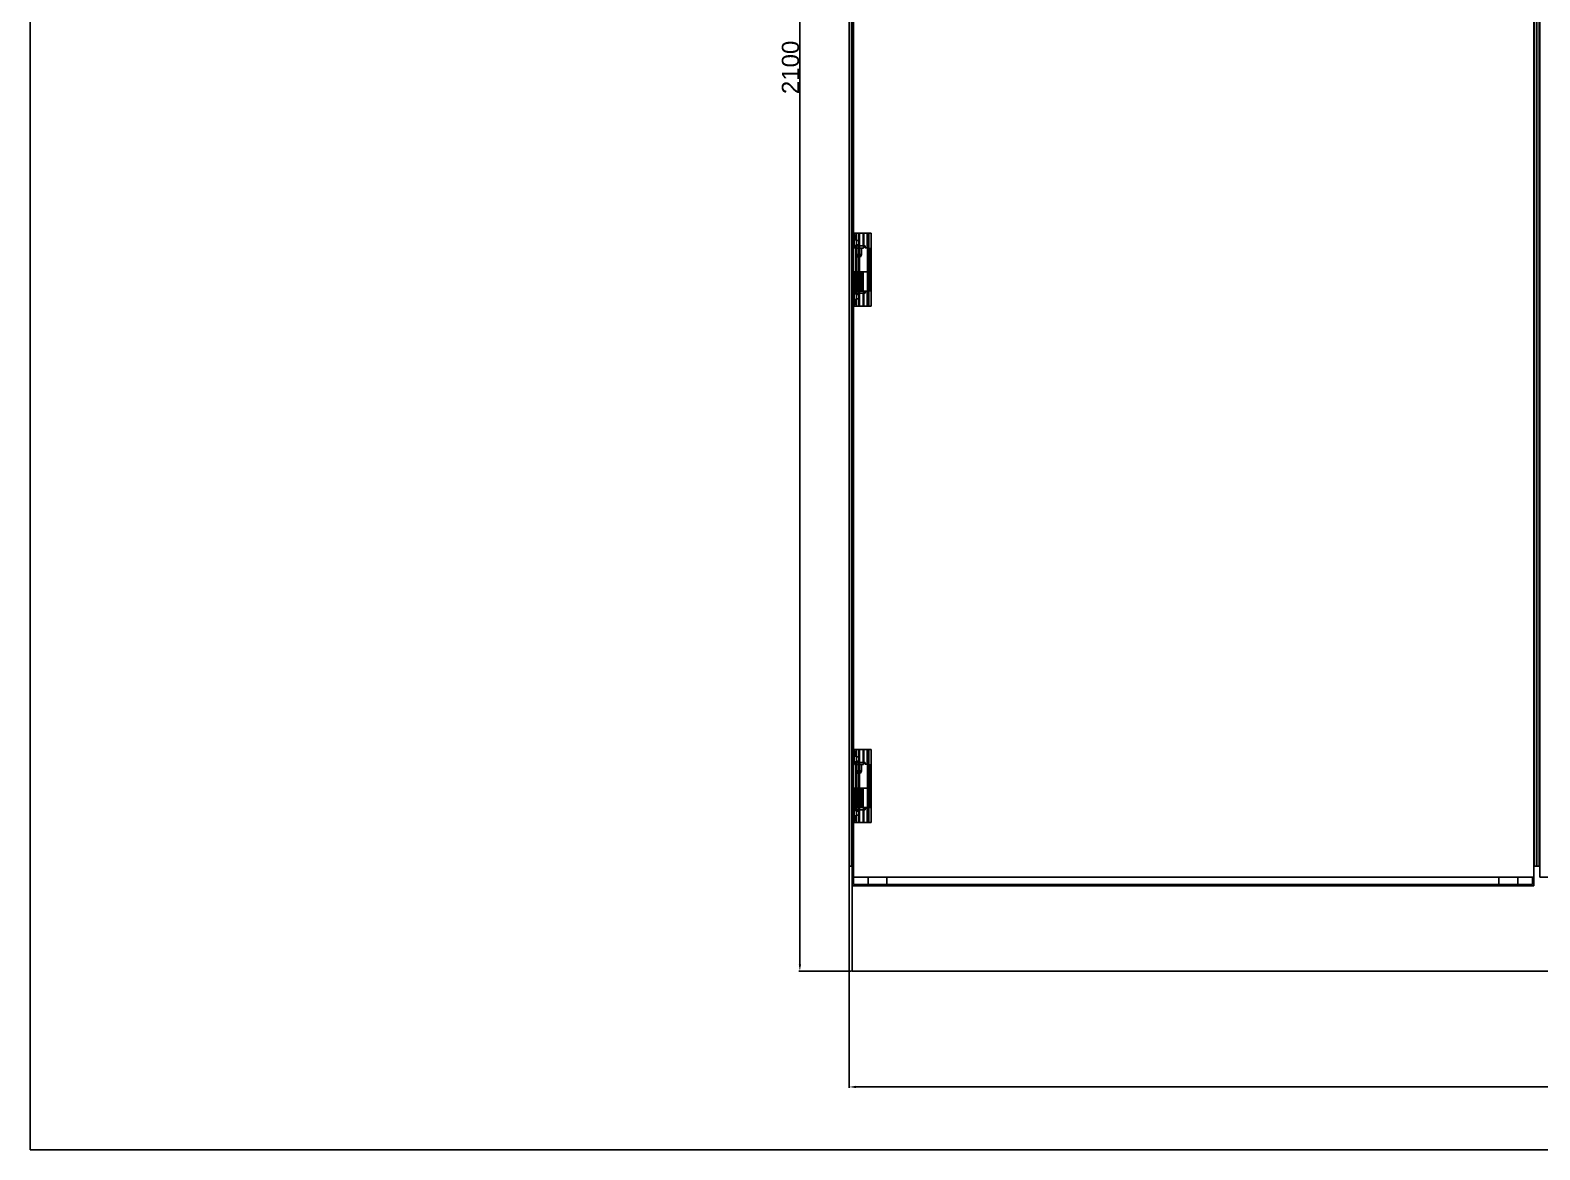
# Model space of a CAD drawing. Header units: millimetres. Extents: x 46611 to 59290, y 36233 to 38835.
# Drawn here: x 55390 to 57144, y 36233 to 37534 of the extents above; entities that cross this region are included whole.
import ezdxf

# ---------------------------------------------------------------- set-up
doc = ezdxf.new("R2010")
doc.units = ezdxf.units.MM
doc.layers.add('! NO PLOT !', color=7, linetype='Continuous', true_color=0xff75dd, plot=False)
doc.layers.add('000-PI-ORMAR', color=2, linetype='Continuous')
doc.styles.get("Standard").update_dxf_attribs({"font": 'arial.ttf'})
doc.dimstyles.new('ISO-25-lb', dxfattribs={"dimtxt": 8, "dimasz": 8, "dimexe": 1.25, "dimexo": 0.625, "dimtad": 1, "dimtxsty": 'Standard', "dimcen": 5, "dimadec": 0, "dimazin": 0, "dimtfac": 1, "dimtmove": 0, "dimatfit": 3, "dimfxl": 1, "dimarcsym": 0})

# ---------------------------------------------------------------- blocks, each defined once
blk = doc.blocks.new('*D198')
at = {"color": 0, "linetype": 'Continuous', "lineweight": -2, "ltscale": 0.25, "transparency": 16777216}
for p, q in [((56341.5, 36562.4), (56341.5, 36305.2)), ((58338.5, 36562.4), (58338.5, 36305.2)), ((56349.5, 36306.4), (58330.5, 36306.4))]:
    blk.add_line(p, q, dxfattribs=at)
at = {"color": 0, "ltscale": 0.25, "transparency": 16777216}
for points in [[(56349.5, 36307.8), (56349.5, 36305.1), (56341.5, 36306.4)], [(58330.5, 36307.8), (58330.5, 36305.1), (58338.5, 36306.4)]]:
    blk.add_solid(points, dxfattribs=at)
at = {"layer": 'Defpoints', "color": 0, "ltscale": 0.25, "transparency": 16777216}
for p in [(56341.5, 36563), (58338.5, 36563), (58338.5, 36306.4)]:
    blk.add_point(p, dxfattribs=at)
at = {"color": 0, "ltscale": 0.25, "transparency": 16777216, "insert": (57340, 36317.3), "char_height": 20, "attachment_point": 5}
blk.add_mtext('2000', dxfattribs=at)
blk = doc.blocks.new('*D199')
at = {"color": 0, "linetype": 'Continuous', "lineweight": -2, "ltscale": 0.25, "transparency": 16777216}
for p, q in [((56356.7, 38541), (56283.1, 38541)), ((56284.3, 38533), (56284.3, 36449)), ((56344.4, 36441), (56283.1, 36441))]:
    blk.add_line(p, q, dxfattribs=at)
at = {"color": 0, "ltscale": 0.25, "transparency": 16777216}
for points in [[(56283, 38533), (56285.7, 38533), (56284.3, 38541)], [(56283, 36449), (56285.7, 36449), (56284.3, 36441)]]:
    blk.add_solid(points, dxfattribs=at)
at = {"layer": 'Defpoints', "color": 0, "ltscale": 0.25, "transparency": 16777216}
for p in [(56357.3, 38541), (56284.3, 36441), (56345, 36441)]:
    blk.add_point(p, dxfattribs=at)
at = {"color": 0, "ltscale": 0.25, "transparency": 16777216, "insert": (56273.5, 37491), "char_height": 20, "attachment_point": 5, "rotation": 90}
blk.add_mtext('2100', dxfattribs=at)

msp = doc.modelspace()

# ---------------------------------------------------------------- linework, layer by layer
at = {"layer": '! NO PLOT !'}
for p, q in [((56347.577, 37283.528), (56347.577, 37298.528)), ((56347.577, 37298.528), (56367.019, 37298.528)), ((56349.502, 37290.028), (56349.502, 37296.528)), ((56350.149, 37296.528), (56349.502, 37296.528)), ((56349.502, 37290.028), (56353.655, 37290.028)), ((56350.144, 37222.028), (56350.144, 37290.028)), ((56350.149, 37215.528), (56350.149, 37296.528)), ((56352.908, 37213.528), (56352.908, 37298.528)), ((56353.127, 37283.528), (56353.127, 37298.528)), ((56353.655, 37213.528), (56353.655, 37298.528)), ((56357.763, 37283.528), (56357.763, 37298.528)), ((56358.677, 37298.528), (56358.677, 37283.528)), ((56362.439, 37281.528), (56362.439, 37298.528)), ((56364.331, 37213.528), (56364.331, 37298.528)), ((56364.536, 37281.528), (56364.536, 37298.528)), ((56367.019, 37213.528), (56367.019, 37298.528)), ((56347.577, 37283.528), (56360.341, 37283.528)), ((56348.027, 37281.028), (56348.027, 37283.528)), ((56358.227, 37281.028), (56348.027, 37281.028)), ((56349.42, 37285.028), (56353.655, 37285.028)), ((56349.42, 37227.028), (56349.42, 37285.028)), ((56349.855, 37227.028), (56349.855, 37285.028)), ((56350.177, 37273.539), (56350.177, 37281.028)), ((56351.627, 37271.028), (56350.177, 37273.539)), ((56356.077, 37273.539), (56350.177, 37273.539)), ((56350.573, 37227.028), (56350.573, 37285.028)), ((56356.077, 37273.539), (56354.627, 37271.028)), ((56356.077, 37281.028), (56356.077, 37273.539)), ((56358.227, 37283.528), (56358.227, 37281.028)), ((56360.341, 37281.528), (56360.341, 37283.528)), ((56360.341, 37281.528), (56365.265, 37281.528)), ((56362.803, 37230.528), (56362.803, 37281.528)), ((56365.265, 37230.528), (56365.265, 37281.528)), ((56354.627, 37271.028), (56351.627, 37271.028)), ((56363.82, 37253.528), (56347.02, 37253.528)), ((56347.222, 37253.528), (56347.222, 37231.028)), ((56347.977, 37253.528), (56347.977, 37231.028)), ((56348.98, 37231.028), (56348.98, 37253.528)), ((56349.101, 37253.528), (56349.101, 37231.028)), ((56349.857, 37253.528), (56349.857, 37231.028)), ((56350.177, 37238.516), (56351.627, 37241.028)), ((56350.177, 37231.028), (56350.177, 37238.516)), ((56356.077, 37238.516), (56350.177, 37238.516)), ((56350.98, 37253.528), (56350.98, 37231.028)), ((56351.341, 37253.528), (56351.341, 37231.028)), ((56354.627, 37241.028), (56351.627, 37241.028)), ((56351.698, 37253.528), (56351.698, 37231.028)), ((56353.841, 37253.528), (56353.841, 37231.028)), ((56354.198, 37253.528), (56354.198, 37231.028)), ((56354.627, 37241.028), (56356.077, 37238.516)), ((56355.87, 37253.528), (56355.87, 37231.028)), ((56356.077, 37238.516), (56356.077, 37231.028)), ((56357.87, 37253.528), (56357.87, 37231.028)), ((56363.82, 37253.528), (56363.82, 37231.028)), ((56363.82, 37231.028), (56347.02, 37231.028)), ((56347.577, 37213.528), (56347.577, 37228.528)), ((56347.577, 37228.528), (56360.341, 37228.528)), ((56348.027, 37228.528), (56348.027, 37231.028)), ((56349.42, 37227.028), (56353.655, 37227.028)), ((56349.502, 37222.028), (56353.655, 37222.028)), ((56349.502, 37215.528), (56349.502, 37222.028)), ((56353.127, 37213.528), (56353.127, 37228.528)), ((56357.763, 37213.528), (56357.763, 37228.528)), ((56358.227, 37231.028), (56358.227, 37228.528)), ((56358.677, 37228.528), (56358.677, 37213.528)), ((56360.341, 37228.528), (56360.341, 37230.528)), ((56360.341, 37230.528), (56365.265, 37230.528)), ((56362.439, 37213.528), (56362.439, 37230.528)), ((56364.536, 37213.528), (56364.536, 37230.528)), ((56347.577, 37213.528), (56367.019, 37213.528)), ((56350.149, 37215.528), (56349.502, 37215.528)), ((56347.577, 36683.528), (56347.577, 36698.528)), ((56347.577, 36698.528), (56367.019, 36698.528)), ((56349.502, 36690.028), (56349.502, 36696.528)), ((56350.149, 36696.528), (56349.502, 36696.528)), ((56350.149, 36615.528), (56350.149, 36696.528)), ((56352.908, 36613.528), (56352.908, 36698.528)), ((56353.127, 36683.528), (56353.127, 36698.528)), ((56353.655, 36613.528), (56353.655, 36698.528)), ((56357.763, 36683.528), (56357.763, 36698.528)), ((56358.677, 36698.528), (56358.677, 36683.528)), ((56362.439, 36681.528), (56362.439, 36698.528)), ((56364.331, 36613.528), (56364.331, 36698.528)), ((56364.536, 36681.528), (56364.536, 36698.528)), ((56367.019, 36613.528), (56367.019, 36698.528)), ((56347.577, 36683.528), (56360.341, 36683.528)), ((56348.027, 36681.028), (56348.027, 36683.528)), ((56358.227, 36681.028), (56348.027, 36681.028)), ((56349.42, 36685.028), (56353.655, 36685.028)), ((56349.42, 36627.028), (56349.42, 36685.028)), ((56349.502, 36690.028), (56353.655, 36690.028)), ((56349.855, 36627.028), (56349.855, 36685.028)), ((56350.144, 36622.028), (56350.144, 36690.028)), ((56350.177, 36673.539), (56350.177, 36681.028)), ((56350.573, 36627.028), (56350.573, 36685.028)), ((56356.077, 36681.028), (56356.077, 36673.539)), ((56358.227, 36683.528), (56358.227, 36681.028)), ((56360.341, 36681.528), (56360.341, 36683.528)), ((56360.341, 36681.528), (56365.265, 36681.528)), ((56362.803, 36630.528), (56362.803, 36681.528)), ((56365.265, 36630.528), (56365.265, 36681.528)), ((56351.627, 36671.028), (56350.177, 36673.539)), ((56356.077, 36673.539), (56350.177, 36673.539)), ((56354.627, 36671.028), (56351.627, 36671.028)), ((56356.077, 36673.539), (56354.627, 36671.028)), ((56363.82, 36653.528), (56347.02, 36653.528)), ((56347.222, 36653.528), (56347.222, 36631.028)), ((56347.977, 36653.528), (56347.977, 36631.028)), ((56348.98, 36631.028), (56348.98, 36653.528)), ((56349.101, 36653.528), (56349.101, 36631.028)), ((56349.857, 36653.528), (56349.857, 36631.028)), ((56350.177, 36638.516), (56351.627, 36641.028)), ((56350.98, 36653.528), (56350.98, 36631.028)), ((56351.341, 36653.528), (56351.341, 36631.028)), ((56354.627, 36641.028), (56351.627, 36641.028)), ((56351.698, 36653.528), (56351.698, 36631.028)), ((56353.841, 36653.528), (56353.841, 36631.028)), ((56354.198, 36653.528), (56354.198, 36631.028)), ((56354.627, 36641.028), (56356.077, 36638.516)), ((56355.87, 36653.528), (56355.87, 36631.028)), ((56357.87, 36653.528), (56357.87, 36631.028)), ((56363.82, 36653.528), (56363.82, 36631.028)), ((56363.82, 36631.028), (56347.02, 36631.028)), ((56347.577, 36613.528), (56347.577, 36628.528)), ((56347.577, 36628.528), (56360.341, 36628.528)), ((56348.027, 36628.528), (56348.027, 36631.028)), ((56349.42, 36627.028), (56353.655, 36627.028)), ((56350.177, 36631.028), (56350.177, 36638.516)), ((56356.077, 36638.516), (56350.177, 36638.516)), ((56353.127, 36613.528), (56353.127, 36628.528)), ((56356.077, 36638.516), (56356.077, 36631.028)), ((56357.763, 36613.528), (56357.763, 36628.528)), ((56358.227, 36631.028), (56358.227, 36628.528)), ((56358.677, 36628.528), (56358.677, 36613.528)), ((56360.341, 36628.528), (56360.341, 36630.528)), ((56360.341, 36630.528), (56365.265, 36630.528)), ((56362.439, 36613.528), (56362.439, 36630.528)), ((56364.536, 36613.528), (56364.536, 36630.528)), ((56347.577, 36613.528), (56367.019, 36613.528)), ((56349.502, 36622.028), (56353.655, 36622.028)), ((56349.502, 36615.528), (56349.502, 36622.028)), ((56350.149, 36615.528), (56349.502, 36615.528))]:
    msp.add_line(p, q, dxfattribs=at)
at = {"layer": '! NO PLOT !', "ltscale": 0.25}
msp.add_lwpolyline([(55390.038, 38835.162), (55390.038, 36233.383), (59290.038, 36233.383), (59290.038, 36233.383), (59290.038, 36233.383), (59290.038, 38835.162), (55390.038, 38835.162)], dxfattribs=at)
at = {"layer": '! NO PLOT !', "extrusion": (0, 0, -1)}
for centre, start_param, end_param in [((56351.433, 37296.528), 4.71238898, 6.28318531), ((56352.081, 37296.528), 4.71238898, 6.28318531), ((56351.433, 37215.528), 3.14159265, 4.71238898), ((56352.081, 37215.528), 3.14159265, 4.71238898), ((56351.433, 36696.528), 4.71238898, 6.28318531), ((56352.081, 36696.528), 4.71238898, 6.28318531), ((56351.433, 36615.528), 3.14159265, 4.71238898), ((56352.081, 36615.528), 3.14159265, 4.71238898)]:
    msp.add_ellipse(centre, major_axis=(0, 2), ratio=0.96592583, start_param=start_param, end_param=end_param, dxfattribs=at)
at = {"layer": '000-PI-ORMAR'}
for p, q in [((56345.02, 36550.028), (56345.02, 38534.528)), ((56345.032, 38534.528), (56345.032, 36550.028)), ((56346.532, 38534.528), (56346.532, 36550.028)), ((57137.02, 38534.528), (57137.02, 36550.028)), ((57144.02, 36550.028), (57144.02, 38534.528)), ((56341.532, 38514.028), (56341.532, 36563.028)), ((56344.25, 38514.028), (56344.25, 36563.028)), ((57137.813, 38514.028), (57137.813, 36563.028)), ((57140.532, 38514.028), (57140.532, 36563.028)), ((57140.532, 38514.028), (57140.532, 36563.028)), ((57143.25, 38514.028), (57143.25, 36563.028)), ((56345.02, 36563.028), (56341.532, 36563.028)), ((57140.532, 36563.028), (57137.02, 36563.028)), ((57137.032, 36540.028), (57137.032, 36563.028)), ((57144.02, 36563.028), (57140.532, 36563.028)), ((57137.02, 36550.028), (56345.02, 36550.028)), ((56345.032, 36550.028), (56345.032, 36540.028)), ((56345.032, 36540.028), (56363.532, 36540.028)), ((56346.532, 36550.028), (56346.532, 36541.528)), ((56346.532, 36541.528), (56363.532, 36541.528)), ((56363.532, 36550.028), (56363.532, 36540.028)), ((56363.532, 36541.528), (57118.532, 36541.528)), ((56363.532, 36540.028), (57118.532, 36540.028)), ((56385.532, 36550.028), (56385.532, 36540.028)), ((57096.532, 36550.028), (57096.532, 36540.028)), ((57118.532, 36550.028), (57118.532, 36540.028)), ((57118.532, 36541.528), (57135.532, 36541.528)), ((57118.532, 36540.028), (57137.032, 36540.028)), ((57135.532, 36541.528), (57135.532, 36550.028)), ((57355.15, 36550.028), (57144.02, 36550.028))]:
    msp.add_line(p, q, dxfattribs=at)
at = {"layer": '000-PI-ORMAR', "ltscale": 0.25}
for p, q in [((56345.032, 36540.028), (56345.032, 36441.028)), ((56345.032, 36441.028), (58335.032, 36441.028))]:
    msp.add_line(p, q, dxfattribs=at)

# ---------------------------------------------------------------- dimensions: what is measured, and where the dimension line sits
at = {"ltscale": 0.25}
dim = msp.add_linear_dim(base=(56284.321, 36441.028), p1=(56357.282, 38541.028), p2=(56345.032, 36441.028), angle=90, dimstyle='ISO-25-lb', override={"dimtxt": 20}, dxfattribs=at)
dim.commit()
dim.dimension.update_dxf_attribs({"geometry": '*D199', "text_midpoint": (56273.485, 37491.028)})
dim = msp.add_linear_dim(base=(58338.532, 36306.431), p1=(56341.532, 36563.028), p2=(58338.532, 36563.028), text='2000', dimstyle='ISO-25-lb', override={"dimtxt": 20}, dxfattribs=at)
dim.commit()
dim.dimension.update_dxf_attribs({"geometry": '*D198', "text_midpoint": (57340.032, 36317.267)})

doc.saveas('drawing.dxf')
